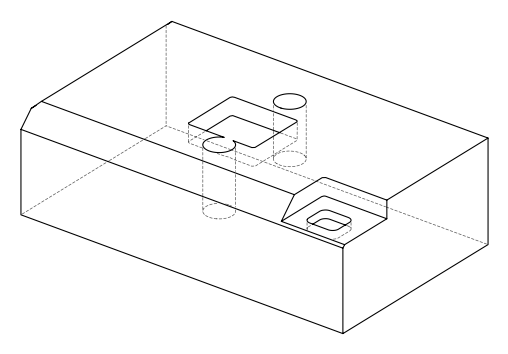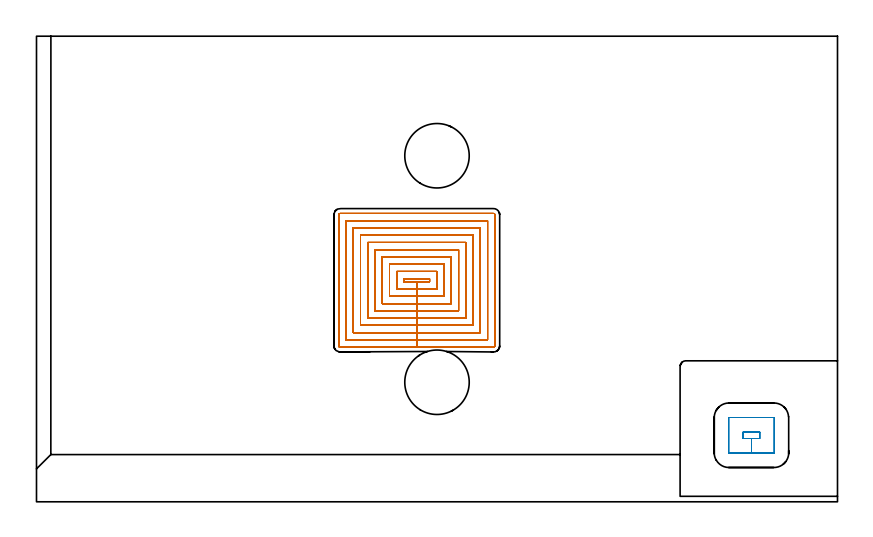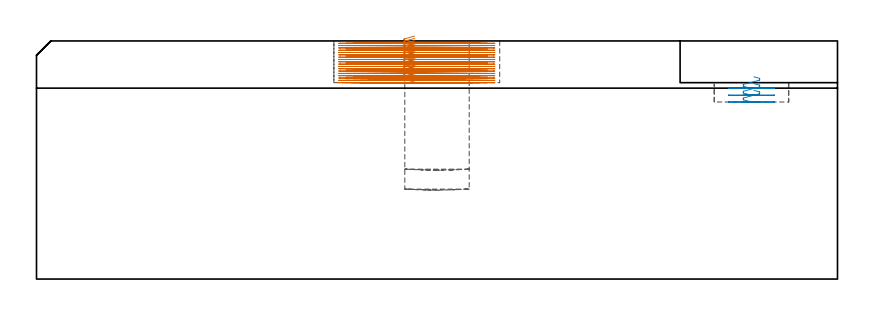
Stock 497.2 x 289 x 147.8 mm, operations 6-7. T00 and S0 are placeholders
(PLAN: 7 operations, 3 tool changes, 196 min)
(1 INDEXABLE_INSERT_DRILL_BLIND_HOLE_FROM_SOLID | STEP1POCKET | NXT0302_035 | 0.38 min | 115821 mm3)
(2 INDEXABLE_INSERT_DRILL_BLIND_HOLE_FROM_SOLID_1 | STEP1POCKET_1 | NXT0302_035 | 0.33 min | 100248 mm3)
(3 AREA_MILL | FG_CHAMFER_SURFACE | UGT0205_001 | 36.92 min | 199825 mm3)
(4 AREA_MILL_1 | FG_CHAMFER_SURFACE_1 | UGT0205_001 | 8.62 min | 10396 mm3)
(5 MILL_CORNER_NOTCH_RECTANGULAR | CORNER_NOTCH_RECTANGULAR | NXT0201_008 | Follow Part, ap 1.5, ae 75% | 74.62 min | 193589 mm3)
(6 MILL_RECTANGULAR_POCKET | POCKET_RECTANGULAR_STRAIGHT | NXT0201_008 | Follow Part, ap 1.5, ae 75% | 73.96 min | 236614 mm3)
(7 MILL_RECTANGULAR_POCKET_1 | POCKET_RECTANGULAR_STRAIGHT_1 | UGT0201_100 | Follow Part, ap 4.5, ae 75% | 1.18 min | 21319 mm3)
(TOOL NXT0302_035 | Index. Insert Drill 40mm [880-D4000L40-05] | D40 PA176 FL200 Z2)
(TOOL UGT0205_001 | Chamfer Mill 20 x 3 x 45 deg. | D20 FL50 Z2)
(TOOL NXT0201_008 | ENDMILL 6mm [2P460-0600-NA 1630] | D6 FL26 Z6)
(TOOL UGT0201_100 | End Mill 18 mm | D18 FL22 Z2)
(OP 6 MILL_RECTANGULAR_POCKET)
G17 G21 G94 G90
T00 M6
G54
G17 G0 G90 X234.716 Y138.5 S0 M3
G43 Z157.8 H1
Z150.8
G94 G1 X228.1 Z149.027 F250.
Y136.5 Z148.491
X236.05 Z146.361
X244. F500.
Y138.5
X228.1
Y136.5
X236.05
Y132.
X248.5
Y143.
X223.6
Y132.
X236.05
Y127.5
X253.
Y147.5
X219.1
Y127.5
X236.05
Y123.
X241.778
X257.5
Y152.
X214.6
Y123.
X236.05
Y118.5
X241.778
X262.
Y156.5
X210.1
Y118.5
X236.05
Y114.
X241.778
X266.5
Y161.
X205.6
Y114.
X236.05
Y109.5
X241.778
X271.
Y165.5
X201.1
Y109.5
X236.05
Y105.
X241.778
X275.5
Y170.
X196.6
Y105.
X236.05
Y100.5
X241.778
X280.
Y174.5
X192.1
Y100.5
X236.05
Y96.
X283.7
G3 X284.5 Y96.8 R0.8
G1 Y178.2
G3 X283.7 Y179. R0.8
G1 X188.4
G3 X187.6 Y178.2 R0.8
G1 Y96.8
G3 X188.4 Y96. R0.8
G1 X236.05
X237.05
G0 X234.716 Y138.5 Z149.361
G1 X228.1 Z147.588 F250.
Y136.5 Z147.052
X236.05 Z144.922
X244. F500.
Y138.5
X228.1
Y136.5
X236.05
Y132.
X241.778
X248.5
Y143.
X223.6
Y132.
X236.05
Y127.5
X241.778
X253.
Y147.5
X219.1
Y127.5
X236.05
Y123.
X241.778
X257.5
Y152.
X214.6
Y123.
X236.05
Y118.5
X262.
Y156.5
X210.1
Y118.5
X236.05
Y114.
X241.778
X266.5
Y161.
X205.6
Y114.
X236.05
Y109.5
X241.778
X271.
Y165.5
X201.1
Y109.5
X236.05
Y105.
X241.778
X275.5
Y170.
X196.6
Y105.
X236.05
Y100.5
X241.778
X280.
Y174.5
X192.1
Y100.5
X236.05
Y96.
X283.7
G3 X284.5 Y96.8 R0.8
G1 Y178.2
G3 X283.7 Y179. R0.8
G1 X188.4
G3 X187.6 Y178.2 R0.8
G1 Y96.8
G3 X188.4 Y96. R0.8
G1 X236.05
X237.05
G0 X234.716 Y138.5 Z147.922
G1 X228.1 Z146.149 F250.
Y136.5 Z145.613
X236.05 Z143.483
X244. F500.
Y138.5
X228.1
Y136.5
X236.05
Y132.
X248.5
Y143.
X223.6
Y132.
X236.05
Y127.5
X253.
Y147.5
X219.1
Y127.5
X236.05
Y123.
X241.778
X257.5
Y152.
X214.6
Y123.
X236.05
Y118.5
X241.778
X262.
Y156.5
X210.1
Y118.5
X236.05
Y114.
X241.778
X266.5
Y161.
X205.6
Y114.
X236.05
Y109.5
X241.778
X271.
Y165.5
X201.1
Y109.5
X236.05
Y105.
X241.778
X275.5
Y170.
X196.6
Y105.
X236.05
Y100.5
X241.778
X280.
Y174.5
X192.1
Y100.5
X236.05
Y96.
X283.7
G3 X284.5 Y96.8 R0.8
G1 Y178.2
G3 X283.7 Y179. R0.8
G1 X188.4
G3 X187.6 Y178.2 R0.8
G1 Y96.8
G3 X188.4 Y96. R0.8
G1 X236.05
X237.05
G0 X234.716 Y138.5 Z146.483
G1 X228.1 Z144.71 F250.
Y136.5 Z144.175
X236.05 Z142.044
X241.778 F500.
X244.
Y138.5
X228.1
Y136.5
X236.05
Y132.
X241.778
X248.5
Y143.
X223.6
Y132.
X236.05
Y127.5
X241.778
X253.
Y147.5
X219.1
Y127.5
X236.05
Y123.
X257.5
Y152.
X214.6
Y123.
X236.05
Y118.5
X262.
Y156.5
X210.1
Y118.5
X236.05
Y114.
X266.5
Y161.
X205.6
Y114.
X236.05
Y109.5
X241.778
X271.
Y165.5
X201.1
Y109.5
X236.05
Y105.
X241.778
X275.5
Y170.
X196.6
Y105.
X236.05
Y100.5
X241.778
X280.
Y174.5
X192.1
Y100.5
X236.05
Y96.
X283.7
G3 X284.5 Y96.8 R0.8
G1 Y178.2
G3 X283.7 Y179. R0.8
G1 X188.4
G3 X187.6 Y178.2 R0.8
G1 Y96.8
G3 X188.4 Y96. R0.8
G1 X236.05
X237.05
G0 X234.716 Y138.5 Z145.044
G1 X228.1 Z143.272 F250.
Y136.5 Z142.736
X236.05 Z140.605
X241.778 F500.
X244.
Y138.5
X228.1
Y136.5
X236.05
Y132.
X248.5
Y143.
X223.6
Y132.
X236.05
Y127.5
X253.
Y147.5
X219.1
Y127.5
X236.05
Y123.
X241.778
X257.5
Y152.
X214.6
Y123.
X236.05
Y118.5
X241.778
X262.
Y156.5
X210.1
Y118.5
X236.05
Y114.
X241.778
X266.5
Y161.
X205.6
Y114.
X236.05
Y109.5
X241.778
X271.
Y165.5
X201.1
Y109.5
X236.05
Y105.
X241.778
X275.5
Y170.
X196.6
Y105.
X236.05
Y100.5
X241.778
X280.
Y174.5
X192.1
Y100.5
X236.05
Y96.
X283.7
G3 X284.5 Y96.8 R0.8
G1 Y178.2
G3 X283.7 Y179. R0.8
G1 X188.4
G3 X187.6 Y178.2 R0.8
G1 Y96.8
G3 X188.4 Y96. R0.8
G1 X236.05
X237.05
G0 X234.716 Y138.5 Z143.605
G1 X228.1 Z141.833 F250.
Y136.5 Z141.297
X236.05 Z139.167
X244. F500.
Y138.5
X228.1
Y136.5
X236.05
Y132.
X241.778
X248.5
Y143.
X223.6
Y132.
X236.05
Y127.5
X253.
Y147.5
X219.1
Y127.5
X236.05
Y123.
X257.5
Y152.
X214.6
Y123.
X236.05
Y118.5
X241.778
X262.
Y156.5
X210.1
Y118.5
X236.05
Y114.
X241.778
X266.5
Y161.
X205.6
Y114.
X236.05
Y109.5
X241.778
X271.
Y165.5
X201.1
Y109.5
X236.05
Y105.
X241.778
X275.5
Y170.
X196.6
Y105.
X236.05
Y100.5
X241.778
X280.
Y174.5
X192.1
Y100.5
X236.05
Y96.
X283.7
G3 X284.5 Y96.8 R0.8
G1 Y178.2
G3 X283.7 Y179. R0.8
G1 X188.4
G3 X187.6 Y178.2 R0.8
G1 Y96.8
G3 X188.4 Y96. R0.8
G1 X236.05
X237.05
G0 X234.716 Y138.5 Z142.167
G1 X228.1 Z140.394 F250.
Y136.5 Z139.858
X236.05 Z137.728
X244. F500.
Y138.5
X228.1
Y136.5
X236.05
Y132.
X241.778
X248.5
Y143.
X223.6
Y132.
X236.05
Y127.5
X253.
Y147.5
X219.1
Y127.5
X236.05
Y123.
X257.5
Y152.
X214.6
Y123.
X236.05
Y118.5
X262.
Y156.5
X210.1
Y118.5
X236.05
Y114.
X241.778
X266.5
Y161.
X205.6
Y114.
X236.05
Y109.5
X241.778
X271.
Y165.5
X201.1
Y109.5
X236.05
Y105.
X241.778
X275.5
Y170.
X196.6
Y105.
X236.05
Y100.5
X241.778
X280.
Y174.5
X192.1
Y100.5
X236.05
Y96.
X283.7
G3 X284.5 Y96.8 R0.8
G1 Y178.2
G3 X283.7 Y179. R0.8
G1 X188.4
G3 X187.6 Y178.2 R0.8
G1 Y96.8
G3 X188.4 Y96. R0.8
G1 X236.05
X237.05
G0 X234.716 Y138.5 Z140.728
G1 X228.1 Z138.955 F250.
Y136.5 Z138.419
X236.05 Z136.289
X241.778 F500.
X244.
Y138.5
X228.1
Y136.5
X236.05
Y132.
X241.778
X248.5
Y143.
X223.6
Y132.
X236.05
Y127.5
X253.
Y147.5
X219.1
Y127.5
X236.05
Y123.
X241.778
X257.5
Y152.
X214.6
Y123.
X236.05
Y118.5
X241.778
X262.
Y156.5
X210.1
Y118.5
X236.05
Y114.
X241.778
X266.5
Y161.
X205.6
Y114.
X236.05
Y109.5
X241.778
X271.
Y165.5
X201.1
Y109.5
X236.05
Y105.
X241.778
X275.5
Y170.
X196.6
Y105.
X236.05
Y100.5
X241.778
X280.
Y174.5
X192.1
Y100.5
X236.05
Y96.
X283.7
G3 X284.5 Y96.8 R0.8
G1 Y178.2
G3 X283.7 Y179. R0.8
G1 X188.4
G3 X187.6 Y178.2 R0.8
G1 Y96.8
G3 X188.4 Y96. R0.8
G1 X236.05
X237.05
G0 X234.716 Y138.5 Z139.289
G1 X228.1 Z137.516 F250.
Y136.5 Z136.98
X236.05 Z134.85
X241.778 F500.
X244.
Y138.5
X228.1
Y136.5
X236.05
Y132.
X241.778
X248.5
Y143.
X223.6
Y132.
X236.05
Y127.5
X253.
Y147.5
X219.1
Y127.5
X236.05
Y123.
X241.778
X257.5
Y152.
X214.6
Y123.
X236.05
Y118.5
X241.778
X262.
Y156.5
X210.1
Y118.5
X236.05
Y114.
X241.778
X266.5
Y161.
X205.6
Y114.
X236.05
Y109.5
X241.778
X271.
Y165.5
X201.1
Y109.5
X236.05
Y105.
X241.778
X275.5
Y170.
X196.6
Y105.
X236.05
Y100.5
X241.778
X280.
Y174.5
X192.1
Y100.5
X236.05
Y96.
X283.7
G3 X284.5 Y96.8 R0.8
G1 Y178.2
G3 X283.7 Y179. R0.8
G1 X188.4
G3 X187.6 Y178.2 R0.8
G1 Y96.8
G3 X188.4 Y96. R0.8
G1 X236.05
X237.05
G0 X234.716 Y138.5 Z137.85
G1 X228.1 Z136.077 F250.
Y136.5 Z135.541
X236.05 Z133.411
X244. F500.
Y138.5
X228.1
Y136.5
X236.05
Y132.
X241.778
X248.5
Y143.
X223.6
Y132.
X236.05
Y127.5
X253.
Y147.5
X219.1
Y127.5
X236.05
Y123.
X257.5
Y152.
X214.6
Y123.
X236.05
Y118.5
X241.778
X262.
Y156.5
X210.1
Y118.5
X236.05
Y114.
X241.778
X266.5
Y161.
X205.6
Y114.
X236.05
Y109.5
X241.778
X271.
Y165.5
X201.1
Y109.5
X236.05
Y105.
X241.778
X275.5
Y170.
X196.6
Y105.
X236.05
Y100.5
X241.778
X280.
Y174.5
X192.1
Y100.5
X236.05
Y96.
X283.7
G3 X284.5 Y96.8 R0.8
G1 Y178.2
G3 X283.7 Y179. R0.8
G1 X188.4
G3 X187.6 Y178.2 R0.8
G1 Y96.8
G3 X188.4 Y96. R0.8
G1 X236.05
X237.05
G0 X234.716 Y138.5 Z136.411
G1 X228.1 Z134.638 F250.
Y136.5 Z134.102
X236.05 Z131.972
X244. F500.
Y138.5
X228.1
Y136.5
X236.05
Y132.
X241.778
X248.5
Y143.
X223.6
Y132.
X236.05
Y127.5
X253.
Y147.5
X219.1
Y127.5
X236.05
Y123.
X257.5
Y152.
X214.6
Y123.
X236.05
Y118.5
X241.778
X262.
Y156.5
X210.1
Y118.5
X236.05
Y114.
X241.778
X266.5
Y161.
X205.6
Y114.
X236.05
Y109.5
X241.778
X271.
Y165.5
X201.1
Y109.5
X236.05
Y105.
X241.778
X275.5
Y170.
X196.6
Y105.
X236.05
Y100.5
X241.778
X280.
Y174.5
X192.1
Y100.5
X236.05
Y96.
X283.7
G3 X284.5 Y96.8 R0.8
G1 Y178.2
G3 X283.7 Y179. R0.8
G1 X188.4
G3 X187.6 Y178.2 R0.8
G1 Y96.8
G3 X188.4 Y96. R0.8
G1 X236.05
X237.05
G0 X234.716 Y138.5 Z134.972
G1 X228.1 Z133.199 F250.
Y136.5 Z132.663
X236.05 Z130.533
X244. F500.
Y138.5
X228.1
Y136.5
X236.05
Y132.
X241.778
X248.5
Y143.
X223.6
Y132.
X236.05
Y127.5
X253.
Y147.5
X219.1
Y127.5
X236.05
Y123.
X257.5
Y152.
X214.6
Y123.
X236.05
Y118.5
X241.778
X262.
Y156.5
X210.1
Y118.5
X236.05
Y114.
X241.778
X266.5
Y161.
X205.6
Y114.
X236.05
Y109.5
X241.778
X271.
Y165.5
X201.1
Y109.5
X236.05
Y105.
X241.778
X275.5
Y170.
X196.6
Y105.
X236.05
Y100.5
X241.778
X280.
Y174.5
X192.1
Y100.5
X236.05
Y96.
X283.7
G3 X284.5 Y96.8 R0.8
G1 Y178.2
G3 X283.7 Y179. R0.8
G1 X188.4
G3 X187.6 Y178.2 R0.8
G1 Y96.8
G3 X188.4 Y96. R0.8
G1 X236.05
X237.05
G0 X234.716 Y138.5 Z133.533
G1 X228.1 Z131.761 F250.
Y136.5 Z131.225
X236.05 Z129.094
X241.778 F500.
X244.
Y138.5
X228.1
Y136.5
X236.05
Y132.
X241.778
X248.5
Y143.
X223.6
Y132.
X236.05
Y127.5
X253.
Y147.5
X219.1
Y127.5
X236.05
Y123.
X241.778
X257.5
Y152.
X214.6
Y123.
X236.05
Y118.5
X241.778
X262.
Y156.5
X210.1
Y118.5
X236.05
Y114.
X241.778
X266.5
Y161.
X205.6
Y114.
X236.05
Y109.5
X241.778
X271.
Y165.5
X201.1
Y109.5
X236.05
Y105.
X241.778
X275.5
Y170.
X196.6
Y105.
X236.05
Y100.5
X241.778
X280.
Y174.5
X192.1
Y100.5
X236.05
Y96.
X283.7
G3 X284.5 Y96.8 R0.8
G1 Y178.2
G3 X283.7 Y179. R0.8
G1 X188.4
G3 X187.6 Y178.2 R0.8
G1 Y96.8
G3 X188.4 Y96. R0.8
G1 X236.05
X237.05
G0 X234.716 Y138.5 Z132.094
G1 X228.1 Z130.322 F250.
Y136.5 Z129.786
X236.05 Z127.656
X244. F500.
Y138.5
X228.1
Y136.5
X236.05
Y132.
X241.778
X248.5
Y143.
X223.6
Y132.
X236.05
Y127.5
X253.
Y147.5
X219.1
Y127.5
X236.05
Y123.
X257.5
Y152.
X214.6
Y123.
X236.05
Y118.5
X241.778
X262.
Y156.5
X210.1
Y118.5
X236.05
Y114.
X241.778
X266.5
Y161.
X205.6
Y114.
X236.05
Y109.5
X241.778
X271.
Y165.5
X201.1
Y109.5
X236.05
Y105.
X241.778
X275.5
Y170.
X196.6
Y105.
X236.05
Y100.5
X241.778
X280.
Y174.5
X192.1
Y100.5
X236.05
Y96.
X283.7
G3 X284.5 Y96.8 R0.8
G1 Y178.2
G3 X283.7 Y179. R0.8
G1 X188.4
G3 X187.6 Y178.2 R0.8
G1 Y96.8
G3 X188.4 Y96. R0.8
G1 X236.05
X237.05
G0 X234.716 Y138.5 Z130.656
G1 X228.1 Z128.883 F250.
Y136.5 Z128.347
X236.05 Z126.217
X244. F500.
Y138.5
X228.1
Y136.5
X236.05
Y132.
X241.778
X248.5
Y143.
X223.6
Y132.
X236.05
Y127.5
X253.
Y147.5
X219.1
Y127.5
X236.05
Y123.
X257.5
Y152.
X214.6
Y123.
X236.05
Y118.5
X241.778
X262.
Y156.5
X210.1
Y118.5
X236.05
Y114.
X241.778
X266.5
Y161.
X205.6
Y114.
X236.05
Y109.5
X241.778
X271.
Y165.5
X201.1
Y109.5
X236.05
Y105.
X241.778
X275.5
Y170.
X196.6
Y105.
X236.05
Y100.5
X241.778
X280.
Y174.5
X192.1
Y100.5
X236.05
Y96.
X283.7
G3 X284.5 Y96.8 R0.8
G1 Y178.2
G3 X283.7 Y179. R0.8
G1 X188.4
G3 X187.6 Y178.2 R0.8
G1 Y96.8
G3 X188.4 Y96. R0.8
G1 X236.05
X237.05
G0 X234.716 Y138.5 Z129.217
G1 X228.1 Z127.444 F250.
Y136.5 Z126.908
X236.05 Z124.778
X244. F500.
Y138.5
X228.1
Y136.5
X236.05
Y132.
X241.778
X248.5
Y143.
X223.6
Y132.
X236.05
Y127.5
X253.
Y147.5
X219.1
Y127.5
X236.05
Y123.
X257.5
Y152.
X214.6
Y123.
X236.05
Y118.5
X241.778
X262.
Y156.5
X210.1
Y118.5
X236.05
Y114.
X241.778
X266.5
Y161.
X205.6
Y114.
X236.05
Y109.5
X241.778
X271.
Y165.5
X201.1
Y109.5
X236.05
Y105.
X241.778
X275.5
Y170.
X196.6
Y105.
X236.05
Y100.5
X241.778
X280.
Y174.5
X192.1
Y100.5
X236.05
Y96.
X283.7
G3 X284.5 Y96.8 R0.8
G1 Y178.2
G3 X283.7 Y179. R0.8
G1 X188.4
G3 X187.6 Y178.2 R0.8
G1 Y96.8
G3 X188.4 Y96. R0.8
G1 X236.05
X237.05
G0 X234.716 Y138.5 Z127.778
G1 X228.1 Z126.005 F250.
Y136.5 Z125.469
X236.05 Z123.339
X244. F500.
Y138.5
X228.1
Y136.5
X236.05
Y132.
X241.778
X248.5
Y143.
X223.6
Y132.
X236.05
Y127.5
X253.
Y147.5
X219.1
Y127.5
X236.05
Y123.
X257.5
Y152.
X214.6
Y123.
X236.05
Y118.5
X241.778
X262.
Y156.5
X210.1
Y118.5
X236.05
Y114.
X241.778
X266.5
Y161.
X205.6
Y114.
X236.05
Y109.5
X241.778
X271.
Y165.5
X201.1
Y109.5
X236.05
Y105.
X241.778
X275.5
Y170.
X196.6
Y105.
X236.05
Y100.5
X241.778
X280.
Y174.5
X192.1
Y100.5
X236.05
Y96.
X283.7
G3 X284.5 Y96.8 R0.8
G1 Y178.2
G3 X283.7 Y179. R0.8
G1 X188.4
G3 X187.6 Y178.2 R0.8
G1 Y96.8
G3 X188.4 Y96. R0.8
G1 X236.05
X237.05
G0 X234.716 Y138.5 Z126.339
G1 X228.1 Z124.566 F250.
Y136.5 Z124.03
X236.05 Z121.9
X244. F500.
Y138.5
X228.1
Y136.5
X236.05
Y132.
X241.778
X248.5
Y143.
X223.6
Y132.
X236.05
Y127.5
X253.
Y147.5
X219.1
Y127.5
X236.05
Y123.
X257.5
Y152.
X214.6
Y123.
X236.05
Y118.5
X262.
Y156.5
X210.1
Y118.5
X236.05
Y114.
X241.778
X266.5
Y161.
X205.6
Y114.
X236.05
Y109.5
X241.778
X271.
Y165.5
X201.1
Y109.5
X236.05
Y105.
X241.778
X275.5
Y170.
X196.6
Y105.
X236.05
Y100.5
X241.778
X280.
Y174.5
X192.1
Y100.5
X236.05
Y96.
X283.7
G3 X284.5 Y96.8 R0.8
G1 Y178.2
G3 X283.7 Y179. R0.8
G1 X188.4
G3 X187.6 Y178.2 R0.8
G1 Y96.8
G3 X188.4 Y96. R0.8
G1 X236.05
X237.05
G0 Z157.8
M5
M2
(OP 7 MILL_RECTANGULAR_POCKET_1)
G17 G21 G94 G90
T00 M6
G54
G17 G0 G90 X445.288 Y39.3 S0 M3
G43 Z157.8 H0
Z125.533
G94 G1 X448.9 Z124.565 F250.
Y43.3 Z123.494
X438.7 Z120.761
Y39.3 Z119.689
X443.8 Z118.322
X448.9 F500.
Y43.3
X438.7
Y39.3
X443.8
Y30.3
X457.8
X457.855 Y30.305
X457.895 Y30.345
X457.9 Y30.4
Y52.2
X457.895 Y52.255
X457.855 Y52.295
X457.8 Y52.3
X429.8
X429.745 Y52.295
X429.705 Y52.255
X429.7 Y52.2
Y30.4
X429.705 Y30.345
X429.745 Y30.305
X429.8 Y30.3
X443.8
X444.8
G0 X445.288 Y39.3 Z121.322
G1 X448.9 Z120.354 F250.
Y43.3 Z119.283
X438.7 Z116.549
Y39.3 Z115.478
X443.8 Z114.111
X448.9 F500.
Y43.3
X438.7
Y39.3
X443.8
Y30.3
X457.8
X457.855 Y30.305
X457.895 Y30.345
X457.9 Y30.4
Y52.2
X457.895 Y52.255
X457.855 Y52.295
X457.8 Y52.3
X429.8
X429.745 Y52.295
X429.705 Y52.255
X429.7 Y52.2
Y30.4
X429.705 Y30.345
X429.745 Y30.305
X429.8 Y30.3
X443.8
X444.8
G0 X445.288 Y39.3 Z117.111
G1 X448.9 Z116.143 F250.
Y43.3 Z115.071
X438.7 Z112.338
Y39.3 Z111.267
X443.8 Z109.9
X448.9 F500.
Y43.3
X438.7
Y39.3
X443.8
Y30.3
X457.8
X457.855 Y30.305
X457.895 Y30.345
X457.9 Y30.4
Y52.2
X457.895 Y52.255
X457.855 Y52.295
X457.8 Y52.3
X429.8
X429.745 Y52.295
X429.705 Y52.255
X429.7 Y52.2
Y30.4
X429.705 Y30.345
X429.745 Y30.305
X429.8 Y30.3
X443.8
X444.8
G0 Z157.8
M5
M2
